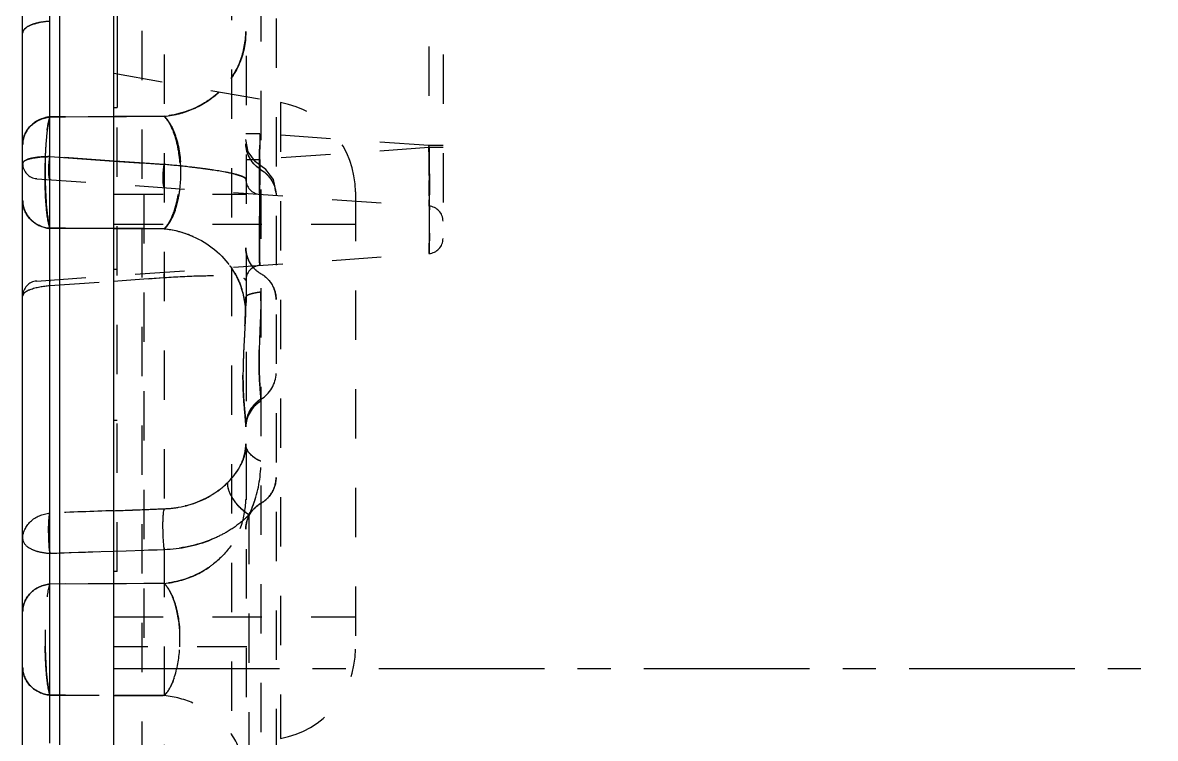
# Model space of a CAD drawing. Header units: millimetres. Extents: x 1727 to 4210, y -6182 to 759.
# Drawn here: x 2841.48 to 2878.98, y -2710.09 to -2686.38 of the extents above; entities that cross this region are included whole.
import ezdxf

# ---------------------------------------------------------------- set-up
doc = ezdxf.new("R2010")
doc.units = ezdxf.units.MM
doc.header["$LTSCALE"] = 16.335
doc.linetypes.add('CENTER', pattern=[0.6, 0.375, -0.075, 0.075, -0.075])
doc.linetypes.add('HIDDEN', pattern=[0.2, 0.1, -0.1])
doc.layers.get('0').update_dxf_attribs({"linetype": 'CONTINUOUS'})
doc.layers.add('DEFAULT_2', color=8, linetype='HIDDEN')

msp = doc.modelspace()

# ---------------------------------------------------------------- linework, layer by layer
at = {"color": 7, "linetype": 'Continuous'}
for p, q in [((2844.498, -2882.769), (2844.498, -2532.769)), ((2841.483, -2727.512), (2841.483, -2671.926)), ((2842.383, -2710.246), (2842.383, -2672.458)), ((2842.698, -2672.308), (2842.698, -2710.396)), ((2844.608, -2679.19), (2844.608, -2689.19)), ((2844.498, -2689.19), (2844.608, -2689.19))]:
    msp.add_line(p, q, dxfattribs=at)
at = {"color": 1, "linetype": 'CENTER', "ltscale": 0.895461}
msp.add_line((2844.498, -2707.769), (2916.483, -2707.769), dxfattribs=at)
at = {"layer": 'DEFAULT_2', "color": 8, "linetype": 'HIDDEN'}
for p, q in [((2848.899, -2605.811), (2848.869, -2788.13)), ((2848.393, -2609.533), (2848.397, -2788.216)), ((2845.432, -2611.519), (2845.432, -2784.018)), ((2846.169, -2622.096), (2846.169, -2776.07)), ((2849.372, -2652.704), (2849.372, -2755.888)), ((2849.874, -2653.574), (2849.874, -2755.028)), ((2855.402, -2667.836), (2855.402, -2693.531)), ((2854.934, -2670.844), (2854.934, -2690.524)), ((2844.498, -2688.059), (2850.019, -2689.032)), ((2850.019, -2689.032), (2850.019, -2710.085)), ((2846.169, -2689.484), (2842.383, -2689.504)), ((2846.169, -2689.495), (2842.383, -2689.514)), ((2842.383, -2689.504), (2843.655, -2689.497)), ((2843.655, -2689.497), (2844.498, -2689.493)), ((2844.498, -2689.493), (2844.917, -2689.491)), ((2844.608, -2704.559), (2844.608, -2689.19)), ((2846.169, -2689.495), (2844.916, -2689.501)), ((2844.917, -2689.491), (2846.169, -2689.484)), ((2843.654, -2689.508), (2842.383, -2689.514)), ((2844.498, -2689.503), (2843.654, -2689.508)), ((2844.916, -2689.501), (2844.498, -2689.503)), ((2849.337, -2690.063), (2848.869, -2690.063)), ((2854.934, -2690.455), (2849.337, -2690.063)), ((2854.934, -2690.524), (2849.337, -2690.915)), ((2855.402, -2690.455), (2854.934, -2690.455)), ((2854.936, -2690.53), (2854.934, -2690.455)), ((2855.402, -2690.524), (2854.934, -2690.524)), ((2844.498, -2690.967), (2842.382, -2690.822)), ((2842.382, -2690.822), (2843.439, -2690.895)), ((2843.439, -2690.895), (2844.498, -2690.967)), ((2846.169, -2691.081), (2844.498, -2690.967)), ((2844.498, -2690.967), (2845.333, -2691.024)), ((2848.869, -2690.915), (2849.337, -2690.915)), ((2845.333, -2691.024), (2845.567, -2691.04)), ((2845.567, -2691.04), (2846.169, -2691.081)), ((2849.533, -2691.243), (2849.372, -2691.128)), ((2841.95, -2691.552), (2854.934, -2692.46)), ((2844.498, -2692.059), (2848.899, -2692.059)), ((2845.498, -2692.059), (2845.498, -2707.059)), ((2849.328, -2692.001), (2849.327, -2692.067)), ((2852.498, -2691.987), (2852.498, -2707.131)), ((2854.948, -2692.474), (2854.948, -2692.587)), ((2846.169, -2693.21), (2842.383, -2693.19)), ((2844.498, -2693.201), (2842.383, -2693.19)), ((2846.169, -2693.22), (2842.383, -2693.2)), ((2844.498, -2693.211), (2842.383, -2693.2)), ((2844.498, -2693.059), (2852.498, -2693.059)), ((2844.916, -2693.203), (2844.498, -2693.201)), ((2844.917, -2693.213), (2844.498, -2693.211)), ((2845.498, -2693.206), (2844.916, -2693.203)), ((2845.498, -2693.217), (2844.917, -2693.213)), ((2846.169, -2693.209), (2845.498, -2693.206)), ((2846.169, -2693.22), (2845.498, -2693.217)), ((2841.95, -2694.941), (2854.934, -2694.033)), ((2844.608, -2694.559), (2844.498, -2694.559)), ((2842.383, -2695.09), (2846.169, -2694.826)), ((2842.383, -2695.09), (2844.498, -2694.942)), ((2844.498, -2694.942), (2844.634, -2694.933)), ((2844.634, -2694.933), (2845.498, -2694.873)), ((2845.498, -2694.873), (2846.169, -2694.826)), ((2844.608, -2699.559), (2844.498, -2699.559)), ((2848.974, -2702.687), (2848.974, -2713.79)), ((2842.383, -2703.956), (2843.648, -2703.914)), ((2843.648, -2703.914), (2844.498, -2703.886)), ((2844.498, -2703.886), (2844.91, -2703.872)), ((2844.91, -2703.872), (2845.498, -2703.852)), ((2845.498, -2703.852), (2846.169, -2703.829)), ((2844.608, -2704.559), (2844.498, -2704.559)), ((2846.169, -2704.956), (2842.383, -2704.976)), ((2843.654, -2704.969), (2842.383, -2704.976)), ((2844.498, -2704.965), (2843.654, -2704.969)), ((2844.916, -2704.963), (2844.498, -2704.965)), ((2845.498, -2704.96), (2844.916, -2704.963)), ((2846.169, -2704.956), (2845.498, -2704.96)), ((2844.498, -2706.059), (2852.498, -2706.059)), ((2848.899, -2707.059), (2844.498, -2707.059)), ((2846.169, -2708.671), (2842.383, -2708.651)), ((2842.383, -2708.651), (2844.498, -2708.662)), ((2844.498, -2708.662), (2846.169, -2708.671))]:
    msp.add_line(p, q, dxfattribs=at)
for points in [[(2849.372, -2691.128), (2849.188, -2690.991), (2848.952, -2690.657), (2848.869, -2690.257)], [(2849.874, -2691.998), (2849.785, -2691.584), (2849.533, -2691.244)]]:
    msp.add_lwpolyline(points, dxfattribs=at)
for centre, radius, start, end in [((2845.97, -2686.509), 2.959, 308.3504, 312.6512), ((2849.498, -2691.987), 3, 0, 80), ((3003.348, -2692.622), 154.032, 179.04819, 179.2788), ((2762.874, -2692.124), 92.075, 0.30563, 0.9916), ((2842.333, -2691.352), 4.39, 352.9138, 5.4706), ((2926.498, -2691.62), 77.176, 179.30448, 179.71914), ((3189.57, -2694.279), 340.25, 179.4335, 179.61638), ((2841.985, -2691.05), 0.502, 180, 266), ((2856.973, -2691.353), 14.754, 178.7241, 180.8539), ((2857.366, -2691.353), 15.139, 178.7662, 181.257), ((2843.132, -2725.35), 34.404, 83.5301, 84.9342), ((2844.061, -2716.989), 25.992, 82.5889, 83.4884), ((2844.926, -2710.296), 19.243, 81.425, 82.5748), ((2856.595, -2691.36), 14.375, 180.8475, 181.3136), ((2849.372, -2691.567), 0.502, 180, 266), ((2632.954, -2693.184), 221.995, 0.18319, 0.40617), ((2819.091, -2691.855), 35.858, 359.6464, 0.3559), ((2842.571, -2691.38), 4.15, 350.412, 352.8988), ((3110.897, -2693.767), 261.576, 179.62765, 179.82738), ((2848.943, -2692.127), 0.933, 7.8746, 14.9519), ((2854.899, -2692.961), 0.502, 0, 86), ((2714.459, -2692.974), 140.49, 359.84246, 0.15813), ((2845.861, -2696.392), 3.186, 68.6563, 84.3746), ((2978.504, -2693.366), 129.181, 179.82825, 180.17187), ((2854.899, -2693.531), 0.502, 274, 0), ((2846.036, -2696.115), 2.855, 34.7726, 36.0935), ((2849.372, -2694.925), 0.502, 94, 180), ((2848.877, -2695.569), 1, 40.5259, 60.3647), ((2841.985, -2695.442), 0.502, 94, 179.9956), ((2846.195, -2696.028), 2.674, 6.515, 18.4216), ((2846.242, -2696.023), 2.627, 0.0216, 6.5228), ((2846.351, -2697.909), 3.175, 341.4043, 342.3192), ((2847.704, -2698.913), 1.668, 359.962, 1.9697), ((2846.534, -2699.77), 2.335, 359.9614, 2.0386), ((2846.433, -2699.771), 2.437, 359.988, 1.3207), ((2845.432, -2700.974), 3.935, 340.7088, 342.6002), ((2850.118, -2875.748), 173.293, 91.85879, 92.55857), ((2838.018, -2518.693), 183.968, 272.01832, 272.53948), ((2838.087, -2520.474), 182.185, 272.01659, 272.33134), ((2837.902, -2515.984), 186.679, 272.33172, 272.53814), ((2845.389, -2700.958), 3.98, 334.2451, 340.6917), ((2846.671, -2700.403), 3.244, 312.9806, 315.2415), ((2857.366, -2706.815), 15.139, 178.7662, 181.257), ((2849.498, -2707.131), 3, 280, 0)]:
    msp.add_arc(centre, radius, start, end, dxfattribs=at)
for points, knots in [([(2842.383, -2686.341), (2842.268, -2686.345), (2842.046, -2686.374), (2841.732, -2686.451), (2841.483, -2686.611), (2841.483, -2686.734)], [0, 0, 0, 0, 0.334469, 0.639896, 1, 1, 1, 1]), ([(2841.483, -2686.734), (2841.483, -2686.652), (2841.672, -2686.464), (2841.885, -2686.413), (2842.024, -2686.384)], [0, 0, 0, 0, 0.365507, 1, 1, 1, 1]), ([(2846.169, -2689.484), (2846.52, -2689.45), (2847.232, -2689.259), (2848.139, -2688.623), (2848.735, -2687.712), (2848.869, -2687.013), (2848.869, -2686.682)], [0, 0, 0, 0, 0.248897, 0.510556, 0.765736, 1, 1, 1, 1]), ([(2848.869, -2686.682), (2848.869, -2687.039), (2848.713, -2687.794), (2848.261, -2688.421), (2847.975, -2688.685)], [0, 0, 0, 0, 0.478187, 1, 1, 1, 1]), ([(2848.869, -2686.708), (2848.869, -2687.061), (2848.715, -2687.806), (2848.27, -2688.426), (2847.988, -2688.688)], [0, 0, 0, 0, 0.47781, 1, 1, 1, 1]), ([(2847.988, -2688.688), (2847.735, -2688.922), (2847.159, -2689.295), (2846.496, -2689.463), (2846.171, -2689.495)], [0, 0, 0, 0, 0.512841, 1, 1, 1, 1]), ([(2847.806, -2688.829), (2847.685, -2688.925), (2847.194, -2689.257), (2846.606, -2689.441), (2846.169, -2689.484)], [0, 0, 0, 0, 0.25973, 1, 1, 1, 1]), ([(2846.169, -2689.484), (2846.259, -2689.567), (2846.419, -2689.8), (2846.659, -2690.42), (2846.768, -2691.352), (2846.659, -2692.284), (2846.419, -2692.904), (2846.259, -2693.137), (2846.169, -2693.22)], [0, 0, 0, 0, 0.091912, 0.209485, 0.499994, 0.790509, 0.908076, 1, 1, 1, 1]), ([(2846.169, -2689.495), (2846.255, -2689.58), (2846.406, -2689.815), (2846.632, -2690.432), (2846.734, -2691.352), (2846.632, -2692.272), (2846.406, -2692.889), (2846.255, -2693.124), (2846.169, -2693.21)], [0, 0, 0, 0, 0.091985, 0.209733, 0.500014, 0.790285, 0.908033, 1, 1, 1, 1]), ([(2841.483, -2690.428), (2841.483, -2690.204), (2841.684, -2689.729), (2842.147, -2689.527), (2842.383, -2689.504)], [0, 0, 0, 0, 0.486881, 1, 1, 1, 1]), ([(2841.483, -2690.428), (2841.484, -2690.206), (2841.687, -2689.737), (2842.147, -2689.537), (2842.383, -2689.514)], [0, 0, 0, 0, 0.483984, 1, 1, 1, 1]), ([(2841.749, -2689.798), (2841.706, -2689.841), (2841.56, -2690.022), (2841.483, -2690.258), (2841.483, -2690.428)], [0, 0, 0, 0, 0.264096, 1, 1, 1, 1]), ([(2842.383, -2689.504), (2842.326, -2689.509), (2842.095, -2689.554), (2841.875, -2689.672), (2841.749, -2689.798)], [0, 0, 0, 0, 0.241867, 1, 1, 1, 1]), ([(2842.383, -2693.2), (2842.313, -2692.961), (2842.243, -2692.34), (2842.206, -2691.352), (2842.243, -2690.364), (2842.312, -2689.743), (2842.383, -2689.504)], [0, 0, 0, 0, 0.20131, 0.500004, 0.798693, 1, 1, 1, 1]), ([(2842.383, -2693.19), (2842.316, -2692.949), (2842.25, -2692.333), (2842.214, -2691.352), (2842.25, -2690.371), (2842.317, -2689.755), (2842.383, -2689.514)], [0, 0, 0, 0, 0.202495, 0.500008, 0.797514, 1, 1, 1, 1]), ([(2842.307, -2689.869), (2842.301, -2689.908), (2842.278, -2690.083), (2842.262, -2690.258), (2842.252, -2690.395)], [0, 0, 0, 0, 0.225392, 1, 1, 1, 1]), ([(2842.383, -2689.504), (2842.376, -2689.528), (2842.344, -2689.648), (2842.322, -2689.771), (2842.307, -2689.869)], [0, 0, 0, 0, 0.201891, 1, 1, 1, 1]), ([(2849.337, -2692.068), (2849.333, -2692.068), (2849.334, -2692.048), (2849.329, -2692.025), (2849.328, -2691.974), (2849.324, -2691.877), (2849.323, -2691.708), (2849.322, -2691.463), (2849.323, -2691.162), (2849.327, -2690.69), (2849.333, -2690.319), (2849.337, -2690.063)], [0, 0, 0, 0, 0.005164, 0.019701, 0.04359, 0.076684, 0.16906, 0.293384, 0.444786, 0.617531, 1, 1, 1, 1]), ([(2842.252, -2690.395), (2842.249, -2690.445), (2842.235, -2690.654), (2842.227, -2690.864), (2842.223, -2691.024)], [0, 0, 0, 0, 0.238466, 1, 1, 1, 1]), ([(2854.934, -2690.455), (2854.939, -2690.711), (2854.944, -2691.082), (2854.948, -2691.555), (2854.949, -2691.855), (2854.948, -2692.1), (2854.947, -2692.268), (2854.943, -2692.365), (2854.942, -2692.417), (2854.937, -2692.439), (2854.938, -2692.46), (2854.934, -2692.46)], [0, 0, 0, 0, 0.382915, 0.55608, 0.707617, 0.831137, 0.922979, 0.956094, 0.980181, 0.99489, 1, 1, 1, 1]), ([(2854.934, -2694.033), (2854.94, -2694.032), (2854.933, -2693.997), (2854.944, -2693.958), (2854.942, -2693.868), (2854.946, -2693.756), (2854.947, -2693.608), (2854.949, -2693.355), (2854.949, -2692.973), (2854.948, -2692.448), (2854.945, -2691.849), (2854.94, -2691.199), (2854.936, -2690.752), (2854.934, -2690.524)], [0, 0, 0, 0, 0.004951, 0.019396, 0.043228, 0.076285, 0.118228, 0.168639, 0.292997, 0.444475, 0.617322, 0.805105, 1, 1, 1, 1]), ([(2854.934, -2690.524), (2854.935, -2690.615), (2854.938, -2690.978), (2854.942, -2691.34), (2854.943, -2691.611)], [0, 0, 0, 0, 0.253275, 1, 1, 1, 1]), ([(2841.483, -2691.05), (2841.483, -2691.014), (2841.573, -2690.93), (2841.874, -2690.845), (2842.165, -2690.821), (2842.383, -2690.822)], [0, 0, 0, 0, 0.114267, 0.323542, 1, 1, 1, 1]), ([(2841.558, -2690.955), (2841.546, -2690.962), (2841.513, -2690.984), (2841.483, -2691.022), (2841.483, -2691.05)], [0, 0, 0, 0, 0.321283, 1, 1, 1, 1]), ([(2842.383, -2690.822), (2842.215, -2690.821), (2841.937, -2690.839), (2841.654, -2690.897), (2841.558, -2690.955)], [0, 0, 0, 0, 0.598865, 1, 1, 1, 1]), ([(2842.4, -2691.583), (2842.39, -2691.582), (2842.371, -2691.551), (2842.354, -2691.468), (2842.343, -2691.305), (2842.35, -2691.079), (2842.368, -2690.91), (2842.383, -2690.822)], [0, 0, 0, 0, 0.039264, 0.116622, 0.347089, 0.653112, 1, 1, 1, 1]), ([(2849.337, -2694.424), (2849.331, -2694.424), (2849.338, -2694.387), (2849.327, -2694.349), (2849.329, -2694.257), (2849.325, -2694.145), (2849.325, -2693.997), (2849.323, -2693.746), (2849.322, -2693.365), (2849.323, -2692.841), (2849.326, -2692.242), (2849.331, -2691.591), (2849.335, -2691.143), (2849.337, -2690.915)], [0, 0, 0, 0, 0.005017, 0.019738, 0.043845, 0.076974, 0.118759, 0.16883, 0.292355, 0.443907, 0.617089, 0.804815, 1, 1, 1, 1]), ([(2842.4, -2691.583), (2842.39, -2691.582), (2842.371, -2691.55), (2842.354, -2691.467), (2842.348, -2691.383), (2842.347, -2691.323)], [0, 0, 0, 0, 0.112719, 0.33554, 1, 1, 1, 1]), ([(2846.187, -2691.848), (2846.177, -2691.847), (2846.157, -2691.815), (2846.14, -2691.731), (2846.128, -2691.566), (2846.136, -2691.338), (2846.154, -2691.169), (2846.169, -2691.08)], [0, 0, 0, 0, 0.039655, 0.117612, 0.349685, 0.655283, 1, 1, 1, 1]), ([(2846.187, -2691.848), (2846.167, -2691.847), (2846.146, -2691.767), (2846.134, -2691.669), (2846.13, -2691.504), (2846.135, -2691.388), (2846.14, -2691.323)], [0, 0, 0, 0, 0.110502, 0.343203, 0.633318, 1, 1, 1, 1]), ([(2846.14, -2691.323), (2846.145, -2691.261), (2846.154, -2691.18), (2846.166, -2691.099), (2846.169, -2691.08)], [0, 0, 0, 0, 0.763182, 1, 1, 1, 1]), ([(2848.869, -2691.567), (2848.869, -2691.545), (2848.805, -2691.494), (2848.679, -2691.448), (2848.46, -2691.387), (2848.004, -2691.296), (2847.229, -2691.185), (2846.555, -2691.115), (2846.169, -2691.08)], [0, 0, 0, 0, 0.024201, 0.0742, 0.154065, 0.26506, 0.580429, 1, 1, 1, 1]), ([(2842.224, -2691.69), (2842.225, -2691.744), (2842.231, -2691.953), (2842.241, -2692.162), (2842.253, -2692.317)], [0, 0, 0, 0, 0.259947, 1, 1, 1, 1]), ([(2842.231, -2691.686), (2842.234, -2691.792), (2842.247, -2692.173), (2842.272, -2692.554), (2842.311, -2692.826)], [0, 0, 0, 0, 0.279861, 1, 1, 1, 1]), ([(2848.52, -2691.405), (2848.609, -2691.428), (2848.716, -2691.458), (2848.869, -2691.529), (2848.869, -2691.567)], [0, 0, 0, 0, 0.705068, 1, 1, 1, 1]), ([(2849.323, -2691.685), (2849.323, -2691.714), (2849.324, -2691.809), (2849.325, -2691.904), (2849.328, -2691.97)], [0, 0, 0, 0, 0.306891, 1, 1, 1, 1]), ([(2849.328, -2691.97), (2849.328, -2691.981), (2849.33, -2692.012), (2849.33, -2692.044), (2849.335, -2692.064)], [0, 0, 0, 0, 0.368055, 1, 1, 1, 1]), ([(2854.943, -2692.36), (2854.944, -2692.342), (2854.947, -2692.247), (2854.948, -2692.153), (2854.948, -2692.077)], [0, 0, 0, 0, 0.192678, 1, 1, 1, 1]), ([(2841.483, -2692.271), (2841.483, -2692.494), (2841.685, -2692.967), (2842.147, -2693.167), (2842.383, -2693.19)], [0, 0, 0, 0, 0.485932, 1, 1, 1, 1]), ([(2842.383, -2693.2), (2842.147, -2693.177), (2841.684, -2692.975), (2841.483, -2692.5), (2841.483, -2692.276)], [0, 0, 0, 0, 0.51312, 1, 1, 1, 1]), ([(2841.483, -2692.276), (2841.483, -2692.303), (2841.489, -2692.415), (2841.518, -2692.526), (2841.55, -2692.605)], [0, 0, 0, 0, 0.239069, 1, 1, 1, 1]), ([(2842.253, -2692.317), (2842.256, -2692.364), (2842.27, -2692.539), (2842.289, -2692.713), (2842.307, -2692.838)], [0, 0, 0, 0, 0.27315, 1, 1, 1, 1]), ([(2846.429, -2692.804), (2846.442, -2692.774), (2846.495, -2692.644), (2846.537, -2692.51), (2846.564, -2692.406)], [0, 0, 0, 0, 0.23408, 1, 1, 1, 1]), ([(2846.446, -2692.813), (2846.459, -2692.785), (2846.513, -2692.66), (2846.556, -2692.531), (2846.584, -2692.431)], [0, 0, 0, 0, 0.234582, 1, 1, 1, 1]), ([(2854.934, -2692.46), (2854.937, -2692.46), (2854.937, -2692.447), (2854.943, -2692.42), (2854.943, -2692.385), (2854.943, -2692.36)], [0, 0, 0, 0, 0.067836, 0.258105, 1, 1, 1, 1]), ([(2842.307, -2692.838), (2842.313, -2692.874), (2842.333, -2692.996), (2842.358, -2693.117), (2842.383, -2693.2)], [0, 0, 0, 0, 0.296068, 1, 1, 1, 1]), ([(2842.311, -2692.826), (2842.316, -2692.862), (2842.335, -2692.984), (2842.359, -2693.106), (2842.383, -2693.19)], [0, 0, 0, 0, 0.294673, 1, 1, 1, 1]), ([(2846.169, -2693.209), (2846.194, -2693.185), (2846.3, -2693.063), (2846.378, -2692.919), (2846.429, -2692.804)], [0, 0, 0, 0, 0.217731, 1, 1, 1, 1]), ([(2846.169, -2693.22), (2846.196, -2693.196), (2846.308, -2693.075), (2846.391, -2692.93), (2846.446, -2692.813)], [0, 0, 0, 0, 0.217942, 1, 1, 1, 1]), ([(2841.732, -2692.889), (2841.775, -2692.934), (2841.961, -2693.092), (2842.202, -2693.183), (2842.383, -2693.2)], [0, 0, 0, 0, 0.254933, 1, 1, 1, 1]), ([(2848.869, -2696.022), (2848.869, -2695.691), (2848.735, -2694.992), (2848.139, -2694.081), (2847.232, -2693.445), (2846.52, -2693.255), (2846.169, -2693.22)], [0, 0, 0, 0, 0.234265, 0.489444, 0.751103, 1, 1, 1, 1]), ([(2854.948, -2693.361), (2854.948, -2693.457), (2854.947, -2693.592), (2854.945, -2693.758), (2854.944, -2693.854), (2854.941, -2693.927), (2854.942, -2693.985), (2854.935, -2694.01), (2854.938, -2694.032), (2854.934, -2694.033)], [0, 0, 0, 0, 0.428739, 0.600725, 0.742949, 0.854414, 0.934623, 0.983217, 1, 1, 1, 1]), ([(2848.869, -2693.842), (2848.869, -2694.013), (2848.963, -2694.362), (2849.222, -2694.614), (2849.372, -2694.699)], [0, 0, 0, 0, 0.498331, 1, 1, 1, 1]), ([(2849.323, -2693.754), (2849.323, -2693.804), (2849.324, -2693.97), (2849.325, -2694.135), (2849.328, -2694.249)], [0, 0, 0, 0, 0.306014, 1, 1, 1, 1]), ([(2849.328, -2694.249), (2849.328, -2694.274), (2849.33, -2694.316), (2849.329, -2694.376), (2849.336, -2694.4), (2849.333, -2694.424), (2849.337, -2694.424)], [0, 0, 0, 0, 0.431581, 0.744405, 0.934814, 1, 1, 1, 1]), ([(2846.169, -2694.826), (2846.169, -2694.78), (2846.17, -2694.718), (2846.177, -2694.664), (2846.183, -2694.645), (2846.187, -2694.644)], [0, 0, 0, 0, 0.748706, 0.92962, 1, 1, 1, 1]), ([(2846.169, -2694.826), (2846.169, -2694.783), (2846.169, -2694.722), (2846.177, -2694.67), (2846.182, -2694.645), (2846.187, -2694.644)], [0, 0, 0, 0, 0.698936, 0.910774, 1, 1, 1, 1]), ([(2848.382, -2694.487), (2848.42, -2694.541), (2848.561, -2694.76), (2848.671, -2694.999), (2848.733, -2695.183)], [0, 0, 0, 0, 0.255361, 1, 1, 1, 1]), ([(2849.372, -2694.699), (2849.521, -2694.784), (2849.78, -2695.036), (2849.874, -2695.385), (2849.874, -2695.556)], [0, 0, 0, 0, 0.501669, 1, 1, 1, 1]), ([(2841.483, -2695.442), (2841.483, -2695.399), (2841.56, -2695.296), (2841.864, -2695.155), (2842.161, -2695.106), (2842.383, -2695.09)], [0, 0, 0, 0, 0.127936, 0.338536, 1, 1, 1, 1]), ([(2842.383, -2695.09), (2842.382, -2695.064), (2842.383, -2695.019), (2842.386, -2694.959), (2842.391, -2694.93), (2842.396, -2694.909), (2842.4, -2694.909)], [0, 0, 0, 0, 0.435505, 0.742978, 0.927761, 1, 1, 1, 1]), ([(2842.383, -2695.09), (2842.382, -2695.072), (2842.383, -2695.02), (2842.384, -2694.967), (2842.39, -2694.932)], [0, 0, 0, 0, 0.341134, 1, 1, 1, 1]), ([(2846.169, -2694.826), (2846.573, -2694.797), (2847.266, -2694.762), (2848.116, -2694.757), (2848.609, -2694.801), (2848.819, -2694.855), (2848.869, -2694.905), (2848.869, -2694.925)], [0, 0, 0, 0, 0.443058, 0.758998, 0.934318, 0.977574, 1, 1, 1, 1]), ([(2848.869, -2694.925), (2848.869, -2694.919), (2848.862, -2694.888), (2848.83, -2694.871), (2848.807, -2694.86)], [0, 0, 0, 0, 0.190755, 1, 1, 1, 1]), ([(2841.554, -2695.321), (2841.543, -2695.33), (2841.509, -2695.362), (2841.483, -2695.409), (2841.483, -2695.442)], [0, 0, 0, 0, 0.304094, 1, 1, 1, 1]), ([(2848.868, -2699.687), (2848.86, -2699.495), (2848.808, -2699.018), (2848.76, -2698.129), (2848.812, -2696.916), (2848.869, -2695.992), (2848.869, -2695.475)], [0, 0, 0, 0, 0.136427, 0.341832, 0.632249, 1, 1, 1, 1]), ([(2849.372, -2695.308), (2849.25, -2695.322), (2849.086, -2695.351), (2848.924, -2695.41), (2848.869, -2695.455), (2848.869, -2695.475)], [0, 0, 0, 0, 0.67553, 0.886679, 1, 1, 1, 1]), ([(2848.937, -2695.41), (2848.927, -2695.415), (2848.9, -2695.429), (2848.869, -2695.454), (2848.869, -2695.475)], [0, 0, 0, 0, 0.345967, 1, 1, 1, 1]), ([(2849.372, -2695.308), (2849.326, -2695.313), (2849.179, -2695.335), (2849.029, -2695.364), (2848.937, -2695.41)], [0, 0, 0, 0, 0.309331, 1, 1, 1, 1]), ([(2849.371, -2698.856), (2849.366, -2698.719), (2849.326, -2698.343), (2849.301, -2697.612), (2849.333, -2696.566), (2849.372, -2695.761), (2849.372, -2695.308)], [0, 0, 0, 0, 0.116175, 0.318809, 0.617755, 1, 1, 1, 1]), ([(2849.372, -2695.309), (2849.372, -2695.397), (2849.369, -2695.736), (2849.356, -2696.075), (2849.346, -2696.326)], [0, 0, 0, 0, 0.259429, 1, 1, 1, 1]), ([(2848.856, -2696.112), (2848.854, -2696.165), (2848.845, -2696.371), (2848.834, -2696.577), (2848.826, -2696.731)], [0, 0, 0, 0, 0.256958, 1, 1, 1, 1]), ([(2849.346, -2696.326), (2849.342, -2696.422), (2849.328, -2696.771), (2849.316, -2697.12), (2849.312, -2697.374)], [0, 0, 0, 0, 0.273057, 1, 1, 1, 1]), ([(2848.826, -2696.731), (2848.823, -2696.782), (2848.813, -2696.979), (2848.802, -2697.177), (2848.796, -2697.323)], [0, 0, 0, 0, 0.259523, 1, 1, 1, 1]), ([(2848.796, -2697.323), (2848.789, -2697.477), (2848.77, -2697.995), (2848.778, -2698.515), (2848.804, -2698.878)], [0, 0, 0, 0, 0.297194, 1, 1, 1, 1]), ([(2849.312, -2697.374), (2849.308, -2697.695), (2849.31, -2698.191), (2849.364, -2698.683), (2849.371, -2698.856)], [0, 0, 0, 0, 0.648887, 1, 1, 1, 1]), ([(2848.804, -2698.878), (2848.807, -2698.918), (2848.817, -2699.064), (2848.831, -2699.21), (2848.84, -2699.315)], [0, 0, 0, 0, 0.274045, 1, 1, 1, 1]), ([(2849.114, -2699.075), (2849.078, -2699.118), (2848.949, -2699.299), (2848.873, -2699.522), (2848.868, -2699.687)], [0, 0, 0, 0, 0.256603, 1, 1, 1, 1]), ([(2848.84, -2699.315), (2848.843, -2699.35), (2848.855, -2699.474), (2848.865, -2699.598), (2848.868, -2699.687)], [0, 0, 0, 0, 0.281196, 1, 1, 1, 1]), ([(2848.273, -2701.611), (2848.448, -2701.43), (2848.757, -2701.05), (2848.869, -2700.564), (2848.869, -2700.337)], [0, 0, 0, 0, 0.525865, 1, 1, 1, 1]), ([(2849.372, -2700.909), (2849.304, -2700.883), (2849.075, -2700.768), (2848.869, -2700.525), (2848.869, -2700.337)], [0, 0, 0, 0, 0.278313, 1, 1, 1, 1]), ([(2849.372, -2700.909), (2849.326, -2700.892), (2849.157, -2700.812), (2849.006, -2700.681), (2848.936, -2700.562)], [0, 0, 0, 0, 0.261653, 1, 1, 1, 1]), ([(2848.793, -2700.817), (2848.756, -2700.93), (2848.687, -2701.076), (2848.601, -2701.21), (2848.577, -2701.244)], [0, 0, 0, 0, 0.74053, 1, 1, 1, 1]), ([(2848.974, -2702.687), (2849.041, -2702.549), (2849.275, -2701.984), (2849.372, -2701.365), (2849.372, -2700.909)], [0, 0, 0, 0, 0.252271, 1, 1, 1, 1]), ([(2848.577, -2701.244), (2848.556, -2701.275), (2848.463, -2701.404), (2848.357, -2701.523), (2848.273, -2701.611)], [0, 0, 0, 0, 0.236339, 1, 1, 1, 1]), ([(2849.372, -2702.301), (2849.521, -2702.216), (2849.78, -2701.964), (2849.874, -2701.615), (2849.874, -2701.444)], [0, 0, 0, 0, 0.501669, 1, 1, 1, 1]), ([(2848.273, -2701.611), (2848.146, -2701.742), (2847.548, -2702.233), (2846.756, -2702.467), (2846.169, -2702.48)], [0, 0, 0, 0, 0.238177, 1, 1, 1, 1]), ([(2848.974, -2702.687), (2848.768, -2702.548), (2848.502, -2702.286), (2848.302, -2701.89), (2848.264, -2701.693), (2848.273, -2701.611)], [0, 0, 0, 0, 0.56229, 0.812479, 1, 1, 1, 1]), ([(2848.308, -2701.866), (2848.301, -2701.843), (2848.277, -2701.76), (2848.266, -2701.672), (2848.273, -2701.611)], [0, 0, 0, 0, 0.28641, 1, 1, 1, 1]), ([(2848.449, -2702.157), (2848.433, -2702.132), (2848.377, -2702.04), (2848.332, -2701.941), (2848.308, -2701.866)], [0, 0, 0, 0, 0.268607, 1, 1, 1, 1]), ([(2846.169, -2702.48), (2846.329, -2702.476), (2846.942, -2702.417), (2847.54, -2702.182), (2847.912, -2701.919)], [0, 0, 0, 0, 0.259555, 1, 1, 1, 1]), ([(2846.169, -2704.956), (2846.52, -2704.922), (2847.231, -2704.733), (2848.138, -2704.101), (2848.735, -2703.195), (2848.869, -2702.499), (2848.869, -2702.17)], [0, 0, 0, 0, 0.249524, 0.511447, 0.766343, 1, 1, 1, 1]), ([(2846.169, -2703.83), (2846.141, -2703.582), (2846.122, -2703.132), (2846.131, -2702.678), (2846.169, -2702.48)], [0, 0, 0, 0, 0.552775, 1, 1, 1, 1]), ([(2848.869, -2703.158), (2848.869, -2702.987), (2848.963, -2702.638), (2849.222, -2702.386), (2849.372, -2702.301)], [0, 0, 0, 0, 0.498331, 1, 1, 1, 1]), ([(2841.483, -2703.481), (2841.483, -2703.271), (2841.7, -2702.821), (2842.15, -2702.649), (2842.383, -2702.628)], [0, 0, 0, 0, 0.473383, 1, 1, 1, 1]), ([(2842.383, -2703.956), (2842.355, -2703.712), (2842.337, -2703.27), (2842.346, -2702.823), (2842.383, -2702.628)], [0, 0, 0, 0, 0.552446, 1, 1, 1, 1]), ([(2846.169, -2703.83), (2846.7, -2703.812), (2847.729, -2703.606), (2848.625, -2703.04), (2848.974, -2702.687)], [0, 0, 0, 0, 0.516511, 1, 1, 1, 1]), ([(2848.882, -2702.776), (2848.833, -2702.822), (2848.626, -2703.004), (2848.397, -2703.161), (2848.217, -2703.265)], [0, 0, 0, 0, 0.245045, 1, 1, 1, 1]), ([(2848.217, -2703.265), (2848.066, -2703.351), (2847.426, -2703.665), (2846.707, -2703.812), (2846.169, -2703.83)], [0, 0, 0, 0, 0.243801, 1, 1, 1, 1]), ([(2841.483, -2703.481), (2841.483, -2703.618), (2841.711, -2703.814), (2842.041, -2703.918), (2842.264, -2703.95), (2842.383, -2703.956)], [0, 0, 0, 0, 0.382238, 0.670024, 1, 1, 1, 1]), ([(2842.353, -2703.587), (2842.355, -2703.619), (2842.362, -2703.742), (2842.372, -2703.865), (2842.383, -2703.956)], [0, 0, 0, 0, 0.260078, 1, 1, 1, 1]), ([(2847.806, -2704.305), (2847.685, -2704.4), (2847.193, -2704.731), (2846.606, -2704.914), (2846.169, -2704.956)], [0, 0, 0, 0, 0.259486, 1, 1, 1, 1]), ([(2841.483, -2705.895), (2841.483, -2705.671), (2841.685, -2705.199), (2842.147, -2704.999), (2842.383, -2704.976)], [0, 0, 0, 0, 0.485932, 1, 1, 1, 1]), ([(2842.383, -2704.976), (2842.147, -2704.999), (2841.685, -2705.199), (2841.483, -2705.671), (2841.483, -2705.895)], [0, 0, 0, 0, 0.514067, 1, 1, 1, 1]), ([(2842.383, -2708.651), (2842.316, -2708.411), (2842.25, -2707.794), (2842.214, -2706.814), (2842.25, -2705.833), (2842.317, -2705.216), (2842.383, -2704.976)], [0, 0, 0, 0, 0.202495, 0.500008, 0.797514, 1, 1, 1, 1]), ([(2846.169, -2704.956), (2846.255, -2705.041), (2846.406, -2705.277), (2846.632, -2705.893), (2846.734, -2706.814), (2846.632, -2707.734), (2846.406, -2708.351), (2846.255, -2708.586), (2846.169, -2708.671)], [0, 0, 0, 0, 0.091985, 0.209733, 0.500014, 0.790285, 0.908033, 1, 1, 1, 1]), ([(2846.41, -2705.32), (2846.392, -2705.283), (2846.327, -2705.153), (2846.244, -2705.03), (2846.169, -2704.956)], [0, 0, 0, 0, 0.281074, 1, 1, 1, 1]), ([(2846.576, -2705.806), (2846.565, -2705.762), (2846.521, -2705.596), (2846.463, -2705.433), (2846.41, -2705.32)], [0, 0, 0, 0, 0.269366, 1, 1, 1, 1]), ([(2846.685, -2707.059), (2846.69, -2706.951), (2846.698, -2706.531), (2846.65, -2706.109), (2846.576, -2705.806)], [0, 0, 0, 0, 0.25821, 1, 1, 1, 1]), ([(2846.169, -2708.671), (2846.339, -2708.502), (2846.58, -2707.956), (2846.667, -2707.391), (2846.685, -2707.059)], [0, 0, 0, 0, 0.418254, 1, 1, 1, 1]), ([(2842.231, -2707.147), (2842.234, -2707.254), (2842.247, -2707.635), (2842.272, -2708.016), (2842.311, -2708.287)], [0, 0, 0, 0, 0.279861, 1, 1, 1, 1]), ([(2842.383, -2708.651), (2842.147, -2708.629), (2841.685, -2708.428), (2841.483, -2707.956), (2841.483, -2707.732)], [0, 0, 0, 0, 0.514067, 1, 1, 1, 1]), ([(2841.483, -2707.732), (2841.483, -2707.956), (2841.685, -2708.428), (2842.147, -2708.628), (2842.383, -2708.651)], [0, 0, 0, 0, 0.485932, 1, 1, 1, 1]), ([(2842.311, -2708.287), (2842.316, -2708.323), (2842.335, -2708.446), (2842.359, -2708.567), (2842.383, -2708.651)], [0, 0, 0, 0, 0.294673, 1, 1, 1, 1]), ([(2848.869, -2711.457), (2848.869, -2711.128), (2848.735, -2710.432), (2848.138, -2709.526), (2847.231, -2708.894), (2846.52, -2708.705), (2846.169, -2708.671)], [0, 0, 0, 0, 0.233656, 0.488552, 0.750475, 1, 1, 1, 1])]:
    msp.add_open_spline(points, degree=3, knots=knots, dxfattribs=at)
for points in [[(2849.372, -2691.254), (2849.084, -2691.09), (2848.869, -2690.728), (2848.869, -2690.397)], [(2849.372, -2691.254), (2849.272, -2691.197), (2849.183, -2691.117), (2849.11, -2691.028)], [(2849.372, -2691.254), (2849.66, -2691.417), (2849.874, -2691.78), (2849.874, -2692.111)], [(2849.372, -2691.254), (2849.471, -2691.31), (2849.559, -2691.388), (2849.632, -2691.477)], [(2849.632, -2691.477), (2849.729, -2691.596), (2849.804, -2691.738), (2849.844, -2691.887)], [(2846.564, -2692.406), (2846.593, -2692.296), (2846.616, -2692.184), (2846.634, -2692.071)], [(2846.584, -2692.431), (2846.617, -2692.313), (2846.643, -2692.193), (2846.663, -2692.072)], [(2849.867, -2692), (2849.872, -2692.036), (2849.874, -2692.074), (2849.874, -2692.111)], [(2841.55, -2692.605), (2841.593, -2692.709), (2841.655, -2692.807), (2841.732, -2692.889)], [(2847.021, -2693.424), (2847.537, -2693.626), (2848.017, -2693.985), (2848.343, -2694.433)], [(2848.93, -2694.18), (2848.89, -2694.073), (2848.869, -2693.957), (2848.869, -2693.842)], [(2849.104, -2694.478), (2849.03, -2694.391), (2848.97, -2694.288), (2848.93, -2694.18)], [(2849.372, -2694.699), (2849.271, -2694.642), (2849.18, -2694.566), (2849.104, -2694.478)], [(2849.814, -2695.218), (2849.774, -2695.11), (2849.714, -2695.007), (2849.639, -2694.92)], [(2848.869, -2695.475), (2848.869, -2695.688), (2848.864, -2695.9), (2848.856, -2696.112)], [(2849.874, -2695.556), (2849.874, -2695.442), (2849.853, -2695.325), (2849.814, -2695.218)], [(2849.371, -2698.856), (2849.659, -2698.693), (2849.874, -2698.33), (2849.874, -2697.998)], [(2849.371, -2698.856), (2849.09, -2699.016), (2848.877, -2699.363), (2848.868, -2699.687)], [(2849.371, -2698.856), (2849.273, -2698.912), (2849.186, -2698.988), (2849.114, -2699.075)], [(2849.372, -2698.915), (2849.084, -2699.078), (2848.869, -2699.441), (2848.869, -2699.772)], [(2849.108, -2699.143), (2849.181, -2699.053), (2849.271, -2698.972), (2849.372, -2698.915)], [(2848.869, -2700.337), (2848.869, -2700.499), (2848.844, -2700.664), (2848.793, -2700.817)], [(2848.936, -2700.562), (2848.896, -2700.494), (2848.869, -2700.415), (2848.869, -2700.337)], [(2849.874, -2701.444), (2849.874, -2701.67), (2849.786, -2701.908), (2849.639, -2702.08)], [(2847.912, -2701.919), (2848.041, -2701.827), (2848.163, -2701.724), (2848.273, -2701.611)], [(2848.866, -2702.607), (2848.706, -2702.479), (2848.561, -2702.328), (2848.449, -2702.157)], [(2849.639, -2702.08), (2849.564, -2702.168), (2849.472, -2702.244), (2849.372, -2702.301)], [(2848.974, -2702.687), (2848.937, -2702.662), (2848.901, -2702.635), (2848.866, -2702.607)], [(2849.104, -2702.522), (2849.03, -2702.609), (2848.97, -2702.712), (2848.93, -2702.82)], [(2849.372, -2702.301), (2849.271, -2702.358), (2849.18, -2702.434), (2849.104, -2702.522)], [(2848.93, -2702.82), (2848.89, -2702.927), (2848.869, -2703.043), (2848.869, -2703.158)], [(2848.381, -2703.697), (2848.221, -2703.926), (2848.025, -2704.132), (2847.806, -2704.305)], [(2842.383, -2703.956), (2843.645, -2703.913), (2844.907, -2703.871), (2846.169, -2703.83)]]:
    msp.add_open_spline(points, degree=3, dxfattribs=at)

doc.saveas('drawing.dxf')
